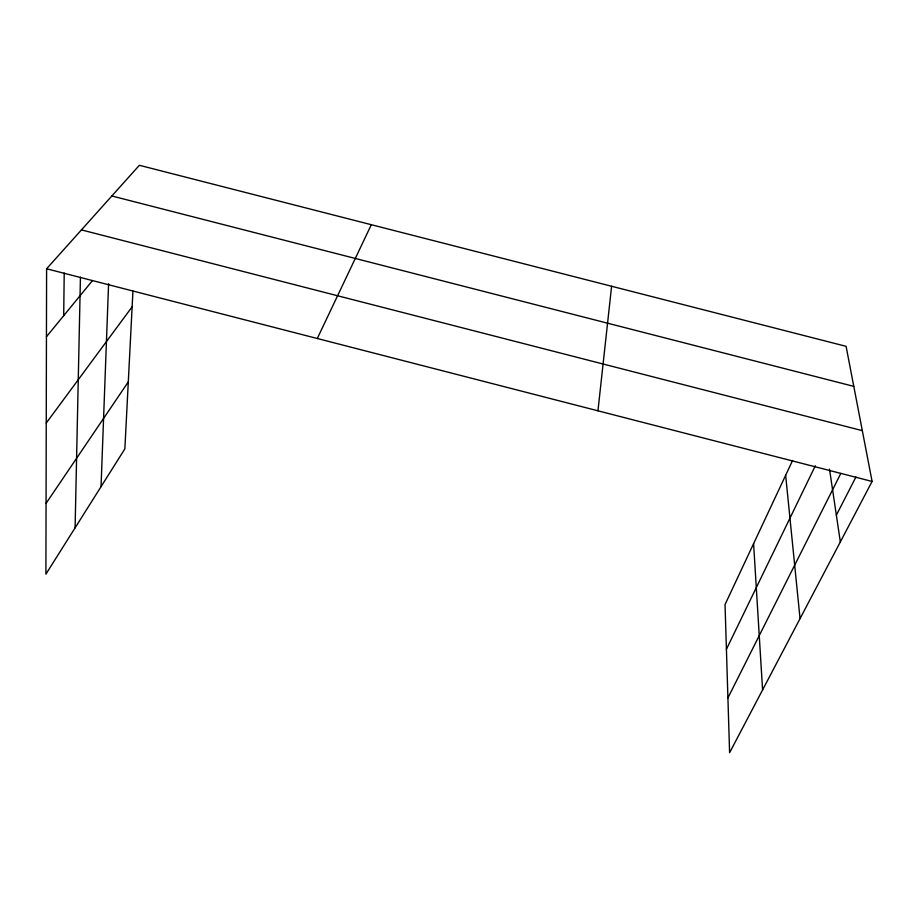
<?xml version="1.0" encoding="UTF-8"?>
<svg xmlns="http://www.w3.org/2000/svg" width="918" height="918" viewBox="0 0 918 918"><rect width="100%" height="100%" fill="white"/><g stroke="black" fill="none" stroke-linecap="round" stroke-linejoin="round"><path stroke-width="1.38" d="M792.59 460.469L725.036 604.583L729.603 752.714L872.1 481.445L846.086 346.327L139.364 165.286L46.6 268.767L45.9 574.152L124.871 448.856L132.938 291.063M63.698 315.712L64.214 273.002M75.104 527.816L80.44 277.144M101.037 486.678L108.588 283.719M597.951 410.816L611.606 286.255M317.284 338.512L371.32 224.703M726.413 649.267L815.322 465.793M727.917 697.898L840.808 473.436M836.355 515.147L855.966 476.97M46.061 503.385L128.302 381.877M46.244 423.06L132.135 306.796M46.439 336.757L92.454 280.598M111.847 195.982L853.797 386.375M81.45 229.902L862.323 430.657M46.6 268.767L872.1 481.445M829.516 469.167L840.337 541.918M785.647 475.283L800.048 618.617M753.598 543.651L762.583 689.934"/></g></svg>
